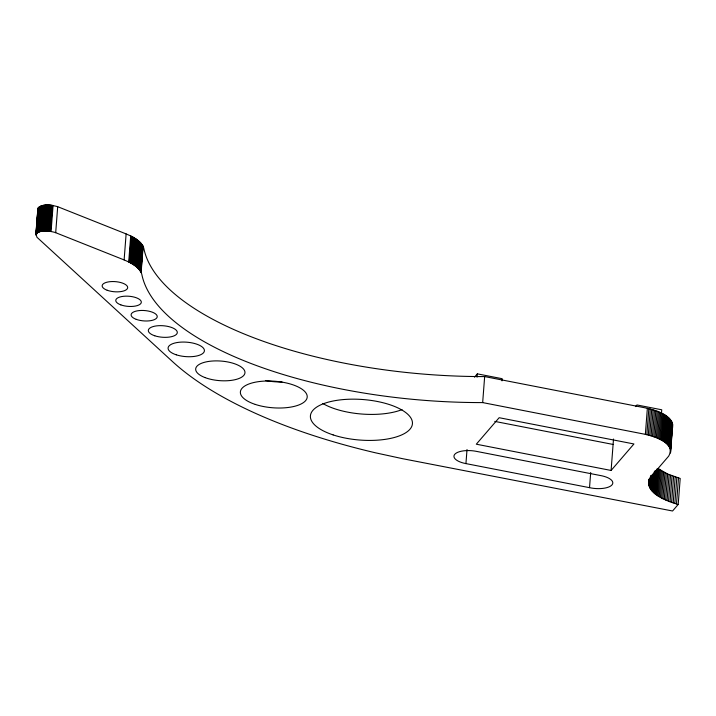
<?xml version="1.0" encoding="UTF-8"?>
<svg xmlns="http://www.w3.org/2000/svg" width="716" height="716" viewBox="0 0 716 716"><rect width="100%" height="100%" fill="white"/><g stroke="black" fill="none" stroke-linecap="round" stroke-linejoin="round"><path stroke-width="1.07" d="M678.195 504.467L672.566 511L402.356 458.643L375.435 452.798A394.892 156.831 4.4 0 1 172.52 361.589L36.946 237.256C33.061 228.341 51.767 231.08 55.696 232.7L124.119 259.926C130.536 262.683 137.687 266.012 141.124 272.483A50.093 19.896 4.4 0 1 141.893 274.72A294.312 116.887 4.4 0 0 482.665 402.589L645.358 434.344C654.755 436.572 676.101 442.935 668.699 456.11L651.336 476.256C640.677 492.161 667.205 501.164 678.195 504.467L680.2 478.458L667.643 474.019L658.076 468.533L656.08 494.541M37.805 209.144C41.367 202.673 51.892 205.143 57.692 206.691L126.123 233.917C132.532 236.674 139.692 240.003 143.128 246.474A50.093 19.896 4.4 0 1 143.898 248.712A294.312 116.887 4.4 0 0 484.66 376.58L644.337 407.69C655.57 410.134 676.566 415.316 671.966 430.942M35.8 235.152L37.867 208.625M35.952 234.383L37.948 208.374M36.069 234.132L38.073 208.123M36.221 233.881L38.225 207.882M36.409 233.649L38.413 207.64M36.632 233.416L38.637 207.407M36.892 233.192L38.888 207.184M37.178 232.977L39.183 206.969M37.501 232.763L39.496 206.763M37.85 232.566L39.845 206.557M38.225 232.378L40.23 206.369M38.637 232.199L40.633 206.19M39.067 232.029L41.072 206.029M39.532 231.877L41.528 205.868M40.015 231.733L42.02 205.725M40.526 231.599L42.521 205.59M41.054 231.483L43.058 205.474M41.6 231.375L43.604 205.367M42.172 231.277L44.177 205.268M42.754 231.196L44.759 205.188M43.354 231.134L45.359 205.125M43.971 231.08L45.976 205.071M44.598 231.044L46.603 205.036M45.233 231.017L47.229 205.009M45.878 231.008L47.874 205M46.522 231.017L48.527 205.009M47.175 231.035L49.18 205.027M47.829 231.071L49.834 205.062M48.491 231.116L50.487 205.107M49.144 231.179L51.14 205.17M49.789 231.25L51.794 205.241M50.433 231.34L52.438 205.331M51.078 231.447L53.073 205.438M55.696 232.7L57.692 206.691M124.119 259.926L126.123 233.917M128.71 261.958L130.706 235.949M129.247 262.226L131.243 236.217M129.766 262.495L131.771 236.486M130.285 262.772L132.281 236.763M130.786 263.049L132.791 237.041M131.288 263.327L133.283 237.318M131.771 263.604L133.767 237.596M132.245 263.891L134.25 237.882M132.711 264.177L134.715 238.168M133.167 264.464L135.172 238.455M133.615 264.75L135.61 238.741M134.044 265.045L136.049 239.037M134.474 265.341L136.47 239.332M134.885 265.636L136.89 239.627M135.288 265.931L137.293 239.923M135.682 266.227L137.687 240.227M136.067 266.531L138.063 240.522M136.434 266.835L138.439 240.827M136.792 267.14L138.797 241.131M137.141 267.444L139.146 241.435M137.481 267.757L139.477 241.748M137.803 268.061L139.808 242.053M138.116 268.375L140.121 242.366M138.421 268.688L140.425 242.679M138.716 268.992L140.712 242.984M138.994 269.305L140.989 243.306M139.262 269.628L141.258 243.619M139.513 269.941L141.517 243.932M139.754 270.254L141.759 244.245M139.987 270.576L141.992 244.568M140.211 270.89L142.207 244.881M140.417 271.212L142.421 245.203M140.613 271.525L142.609 245.516M140.792 271.847L142.797 245.839M140.971 272.17L142.967 246.161M141.124 272.483L143.128 246.474M465.937 463.601L465.686 463.556A17.05 6.775 4.4 0 1 454.741 454.338A17.05 6.775 4.4 0 1 475.961 451.277L600.053 475.46A17.05 6.775 4.4 0 1 611.974 484.911A17.05 6.775 4.4 0 1 589.528 487.668L465.937 463.601L467.02 449.514M477.098 377.108L477.348 373.859L502.149 378.692L501.988 380.858M482.665 402.589L484.66 376.58M589.528 487.668L590.691 472.497M611.097 470.457L633.937 443.965L499.15 417.705L476.31 444.197L611.097 470.457L613.514 439.033M645.358 434.344L647.362 408.335M646.843 434.693L648.839 408.684M648.293 435.068L650.298 409.06M649.716 435.471L651.721 409.463M651.113 435.883L653.108 409.874M648.633 483.721L648.848 479.693M648.732 484.499L649.152 479.085M652.473 436.321L654.469 410.313M648.902 485.287L649.403 478.789M649.144 486.075L649.725 478.485M649.448 486.862L650.2 477.107M649.815 487.641L650.737 475.719M653.798 436.778L655.793 410.769M650.253 488.428L651.256 475.424M650.763 489.207L651.846 475.12M655.086 437.252L657.082 411.244M651.327 489.986L652.5 474.815M651.963 490.764L653.296 473.428M656.33 437.736L658.335 411.736M652.661 491.534L654.164 472.023M653.422 492.295L655.095 470.618M657.539 438.246L659.543 412.237M654.245 493.047L655.999 470.296M658.702 438.765L660.707 412.765M655.131 493.798L657.046 468.873M661.486 413.034L661.736 409.785L636.936 404.952L635.513 406.607M659.821 439.311L661.826 413.302M660.895 439.857L662.891 413.848M657.082 495.266L659.078 469.257M661.915 440.421L663.92 414.412M658.138 495.982L660.143 469.982M662.891 441.002L664.895 414.994M659.257 496.689L661.262 470.689M663.813 441.593L665.817 415.584M660.429 497.387L662.434 471.379M664.681 442.193L666.686 416.184M665.495 442.801L667.5 416.793M661.656 498.067L663.66 472.059M666.256 443.419L668.261 417.41M666.963 444.045L668.968 418.037M662.935 498.739L664.931 472.73M667.607 444.681L669.612 418.672M668.198 445.316L670.194 419.308M664.26 499.392L666.265 473.383M668.726 445.961L670.722 419.952M669.192 446.605L671.196 420.596M665.638 500.028L667.643 474.019M669.594 447.258L671.599 421.25M669.943 447.912L671.948 421.903M670.23 448.565L672.226 422.556M670.445 449.218L672.449 423.21M670.552 449.362L670.964 443.947M671.214 440.698L671.635 435.274M670.436 453.076L672.601 423.863M670.597 452.44L672.7 424.507M667.061 500.645L669.066 474.636M668.529 501.245L670.534 475.245M670.042 501.835L672.047 475.827M671.599 502.399L673.604 476.391M673.192 502.945L675.197 476.937M674.83 503.473L676.826 477.465M676.495 503.983L678.5 477.975M474.493 377.171L477.348 373.859M494.747 421.393L613.093 444.448M402.025 409.606A51.158 20.317 4.4 0 1 322.746 403.448M282.032 382.013A33.518 13.309 4.4 0 1 265.439 380.518M333.146 434.916A51.158 20.317 4.4 0 0 412.353 424.382A51.158 20.317 4.4 0 0 338.775 400.074A51.158 20.317 4.4 0 0 333.146 434.916M255.272 404.415A33.518 13.309 4.4 0 0 307.155 397.514A33.518 13.309 4.4 0 0 258.95 381.592A33.518 13.309 4.4 0 0 255.272 404.415M204.982 377.565A24.72 9.818 4.4 0 0 244.711 373.886A24.72 9.818 4.4 0 0 211.274 361.115A24.72 9.818 4.4 0 0 204.982 377.565M176.252 354.805A18.213 7.232 4.4 0 0 204.382 351.001A18.213 7.232 4.4 0 0 178.096 342.391A18.213 7.232 4.4 0 0 176.252 354.805M154.754 335.777A14.526 5.764 4.4 0 0 177.273 332.815A14.526 5.764 4.4 0 0 156.428 325.896A14.526 5.764 4.4 0 0 154.754 335.777M136.219 319.345A13.103 5.2 4.4 0 0 157.126 317.242A13.103 5.2 4.4 0 0 139.164 310.583A13.103 5.2 4.4 0 0 136.219 319.345M120.825 304.873A12.807 5.084 4.4 0 0 141.222 302.77A12.807 5.084 4.4 0 0 123.599 296.29A12.807 5.084 4.4 0 0 120.825 304.873M107.194 290.257A12.807 5.084 4.4 0 0 127.591 288.154A12.807 5.084 4.4 0 0 109.969 281.683A12.807 5.084 4.4 0 0 107.194 290.257"/></g></svg>
